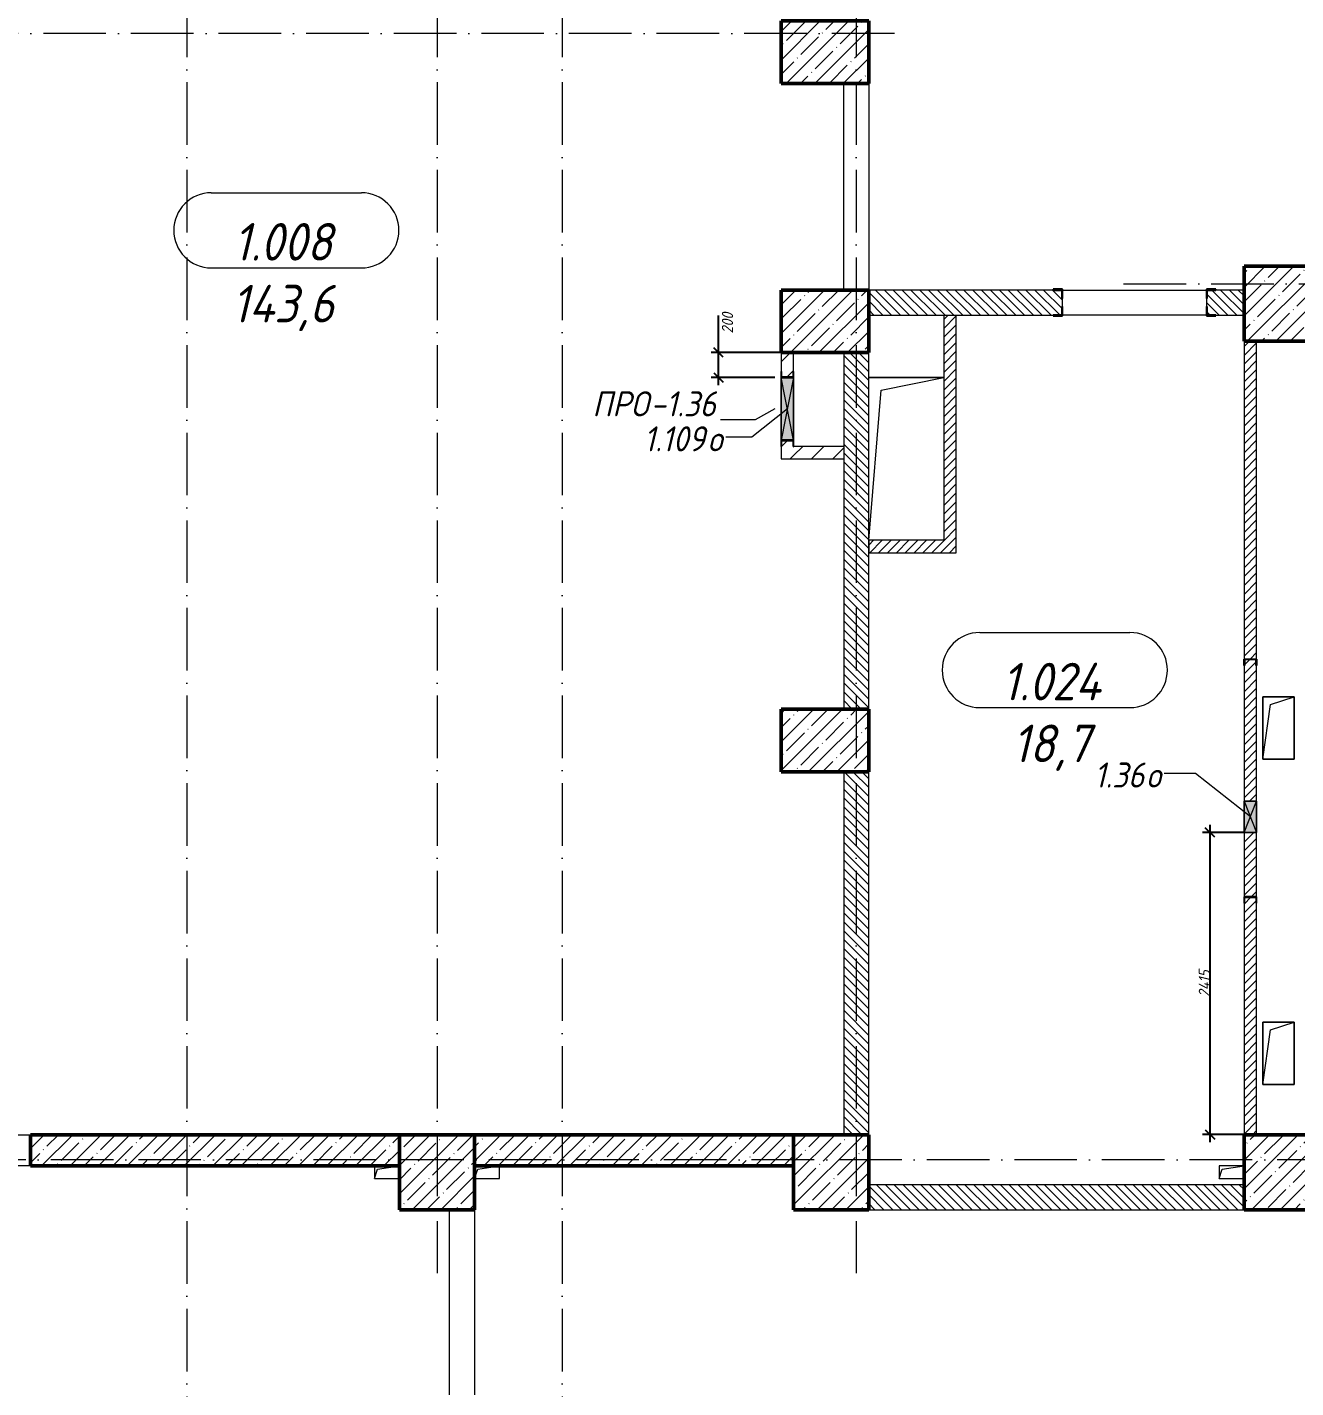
# Model space of a CAD drawing. Header units: millimetres. Extents: x -12989 to 629078, y -109036 to 555275.
# Drawn here: x 538688 to 548827, y 331650 to 342523 of the extents above; entities that cross this region are included whole.
import ezdxf

# ---------------------------------------------------------------- set-up
doc = ezdxf.new("R2010")
doc.units = ezdxf.units.MM
doc.linetypes.add('50_200_ШТРИХ_1Т_ш5_п1_п1_', pattern=[700, 500, -100, 0, -100])
for name, color, linetype, lineweight in [('A-____-____-DIMS', 7, 'Continuous', 9), ('A-DETL-GENF-OTLN', 7, 'Continuous', 9), ('A-FLOR-____-OTLN', 7, 'Continuous', 9), ('A-GENM-____-IDEN', 7, 'Continuous', 9), ('A-GENM-____-MCUT', 7, 'Continuous', 25), ('A-GENM-____-OTLN', 7, 'Continuous', 9), ('A-GENM-____-OTLN-1', 7, 'Continuous', 25), ('A-GLAZ-____-IDEN', 7, 'Continuous', 9), ('A-GLAZ-____-OTLN', 7, 'Continuous', 9), ('A-WALL-____-MCUT', 7, 'Continuous', 13), ('A-WALL-____-MCUT-2', 7, 'Continuous', 50), ('A-WALL-____-OTLN', 7, 'Continuous', 9), ('A-WALL-____-PATT-1', 7, 'Continuous', 9), ('A-WALL-FNSH-MCUT-1', 7, 'Continuous', 9), ('I-WALL-____-OTLN', 7, 'Continuous', 9), ('S-COLS-____-MCUT', 7, 'Continuous', 50), ('S-COLS-____-OTLN', 7, 'Continuous', 9), ('S-GRID-____-OTLN-1', 7, '50_200_ШТРИХ_1Т_ш5_п1_п1_', 9)]:
    doc.layers.add(name, color=color, linetype=linetype, lineweight=lineweight)
doc.layers.add('A-AREA-IDEN-1', color=7, linetype='Continuous', lineweight=9, true_color=0xaaaaaa)
doc.styles.add('ISOCPEUR_I', font='isocpeui.ttf', dxfattribs={"width": 0.9, "height": 2.5})
doc.styles.add('ISOCPEUR_I_11', font='isocpeui.ttf', dxfattribs={"width": 0.9, "height": 200})
doc.styles.add('ISOCPEUR_I_7', font='isocpeui.ttf', dxfattribs={"width": 0.9, "height": 90})
doc.dimstyles.new('ISO-1_8_0_9К_СРЕДНИЙ_Кладочные_1', dxfattribs={"dimscale": 304.8, "dimtxt": 89.638306, "dimasz": 0.246063, "dimexe": 0.19685, "dimexo": 0, "dimgap": 0, "dimtad": 1, "dimdec": 3, "dimrnd": 0.001, "dimdsep": 46, "dimtxsty": 'ISOCPEUR_I_7', "dimblk1": 'OBLIQUE', "dimblk2": 'OBLIQUE', "dimsah": 1, "dimcen": 0.09, "dimdle": 0.19685, "dimazin": 0, "dimtfac": 1, "dimtdec": 4, "dimtix": 1, "dimtmove": 0, "dimatfit": 3, "dimfxl": 1, "dimtvp": 1, "dimtolj": 1, "dimtzin": 0, "dimarcsym": 2})
doc.dimstyles.new('ISO-1_8_0_9К_СРЕДНИЙ_Кладочные_2', dxfattribs={"dimscale": 304.8, "dimtxt": 89.638306, "dimasz": 0.246063, "dimexe": 0.19685, "dimexo": 0, "dimgap": 0, "dimtad": 1, "dimdec": 3, "dimrnd": 0.001, "dimdsep": 46, "dimtxsty": 'ISOCPEUR_I_7', "dimblk1": 'OBLIQUE', "dimblk2": 'OBLIQUE', "dimsah": 1, "dimcen": 0.09, "dimdle": 0.19685, "dimazin": 0, "dimtfac": 1, "dimtdec": 4, "dimtix": 1, "dimtmove": 1, "dimatfit": 3, "dimfxl": 1, "dimtvp": 1, "dimtolj": 1, "dimtzin": 0, "dimarcsym": 2})
pattern_1 = [(135, (513013.31, 265891.49), (-35.35534, -35.35534), [])]
pattern_2 = [(45, (513013.31, 265891.49), (-35.35534, 35.35534), [])]
pattern_3 = [(45, (513013.31, 265891.49), (-114.04925, 114.04925), []), (45, (513127.36, 265891.49), (-114.04925, 114.04925), [201.612, -40.322, 3.353, -36.97])]
pattern_4 = [(45, (513013.31, 265891.49), (-84.85281, 84.85281), [])]

# ---------------------------------------------------------------- blocks, each defined once
blk = doc.blocks.new('BSC_Колонна _Прямоугольная - 500х700-28080545-АР1_План отверстий 1 этажа в осях 1-64_Ю-ЯЯ')
at = {"layer": 'S-COLS-____-OTLN'}
h = blk.add_hatch(dxfattribs=at)
h.set_pattern_fill('FP_20', color=256, style=0, pattern_type=2)
h.set_pattern_definition([(315, (-70931.04, 32050), (114.04925, 114.04925), []), (315, (-70931.04, 31935.95), (114.04925, 114.04925), [201.613, -40.323, 3.353, -36.97])])
h.paths.add_polyline_path([(-250, 350), (-250, -350), (250, -350), (250, 350)], flags=0)
at = {"layer": 'S-COLS-____-MCUT'}
for p, q in [((250, 350), (-250, 350)), ((-250, 350), (-250, -350)), ((250, -350), (250, 350)), ((-250, -350), (250, -350))]:
    blk.add_line(p, q, dxfattribs=at)
blk = doc.blocks.new('BSC_Колонна _Прямоугольная - 600х600-V56-АР1_План отверстий 1 этажа в осях 1-64_Ю-ЯЯ')
at = {"layer": 'S-COLS-____-OTLN'}
h = blk.add_hatch(dxfattribs=at)
h.set_pattern_fill('FP_63', color=256, style=0, pattern_type=2)
h.set_pattern_definition([(45, (-28950, -67481.04), (-114.04925, 114.04925), []), (45, (-28835.95, -67481.04), (-114.04925, 114.04925), [201.613, -40.323, 3.353, -36.97])])
h.paths.add_polyline_path([(-300, -300), (300, -300), (300, 300), (-300, 300)], flags=0)
at = {"layer": 'S-COLS-____-MCUT'}
for p, q in [((300, 300), (-300, 300)), ((-300, 300), (-300, -300)), ((300, -300), (300, 300)), ((-300, -300), (300, -300))]:
    blk.add_line(p, q, dxfattribs=at)
blk = doc.blocks.new('BSC_Колонна _Прямоугольная - 500х700-V76-АР1_План отверстий 1 этажа в осях 1-64_Ю-ЯЯ')
at = {"layer": 'S-COLS-____-OTLN'}
h = blk.add_hatch(dxfattribs=at)
h.set_pattern_fill('FP_85', color=256, style=0, pattern_type=2)
h.set_pattern_definition([(315, (-74281.04, 32050), (114.04925, 114.04925), []), (315, (-74281.04, 31935.95), (114.04925, 114.04925), [201.613, -40.323, 3.353, -36.97])])
h.paths.add_polyline_path([(-250, 350), (-250, -350), (250, -350), (250, 350)], flags=0)
at = {"layer": 'S-COLS-____-MCUT'}
for p, q in [((250, 350), (-250, 350)), ((-250, 350), (-250, -350)), ((250, -350), (250, 350)), ((-250, -350), (250, -350))]:
    blk.add_line(p, q, dxfattribs=at)
blk = doc.blocks.new('BSC_Колонна _Прямоугольная - 500х700-V77-АР1_План отверстий 1 этажа в осях 1-64_Ю-ЯЯ')
at = {"layer": 'S-COLS-____-OTLN'}
h = blk.add_hatch(dxfattribs=at)
h.set_pattern_fill('FP_86', color=256, style=0, pattern_type=2)
h.set_pattern_definition([(315, (-76431.04, 32050), (114.04925, 114.04925), []), (315, (-76431.04, 31935.95), (114.04925, 114.04925), [201.613, -40.323, 3.353, -36.97])])
h.paths.add_polyline_path([(-250, -350), (250, -350), (250, 350), (-250, 350), (-250, 250)], flags=0)
at = {"layer": 'S-COLS-____-MCUT'}
for p, q in [((250, 350), (-250, 350)), ((-250, 350), (-250, -350)), ((250, -350), (250, 350)), ((-250, -350), (250, -350))]:
    blk.add_line(p, q, dxfattribs=at)
blk = doc.blocks.new('BSC_Колонна _Прямоугольная - 600х600-V82-АР1_План отверстий 1 этажа в осях 1-64_Ю-ЯЯ')
at = {"layer": 'S-COLS-____-OTLN'}
h = blk.add_hatch(dxfattribs=at)
h.set_pattern_fill('FP_91', color=256, style=0, pattern_type=2)
h.set_pattern_definition([(45, (-35700, -67481.04), (-114.04925, 114.04925), []), (45, (-35585.95, -67481.04), (-114.04925, 114.04925), [201.613, -40.323, 3.353, -36.97])])
h.paths.add_polyline_path([(-300, -300), (300, -300), (300, 300), (-300, 300)], flags=0)
at = {"layer": 'S-COLS-____-MCUT'}
for p, q in [((300, 300), (-300, 300)), ((-300, 300), (-300, -300)), ((300, -300), (300, 300)), ((-300, -300), (300, -300))]:
    blk.add_line(p, q, dxfattribs=at)
blk = doc.blocks.new('BSC_Колонна _Прямоугольная - 600х600-28080544-АР1_План отверстий 1 этажа в осях 1-64_Ю-ЯЯ')
at = {"layer": 'S-COLS-____-OTLN'}
h = blk.add_hatch(dxfattribs=at)
h.set_pattern_fill('FP_92', color=256, style=0, pattern_type=2)
h.set_pattern_definition([(45, (-35700, -74421.04), (-114.04925, 114.04925), []), (45, (-35585.95, -74421.04), (-114.04925, 114.04925), [201.613, -40.323, 3.353, -36.97])])
h.paths.add_polyline_path([(-300, -300), (300, -300), (300, 300), (-300, 300)], flags=0)
at = {"layer": 'S-COLS-____-MCUT'}
for p, q in [((300, 300), (-300, 300)), ((-300, 300), (-300, -300)), ((300, -300), (300, 300)), ((-300, -300), (300, -300))]:
    blk.add_line(p, q, dxfattribs=at)
blk = doc.blocks.new('BSC_Колонна _Прямоугольная - 600х600-V111-АР1_План отверстий 1 этажа в осях 1-64_Ю-ЯЯ')
at = {"layer": 'S-COLS-____-OTLN'}
h = blk.add_hatch(dxfattribs=at)
h.set_pattern_fill('FP_122', color=256, style=0, pattern_type=2)
h.set_pattern_definition([(45, (-32100, -67481.04), (-114.04925, 114.04925), []), (45, (-31985.95, -67481.04), (-114.04925, 114.04925), [201.613, -40.323, 3.353, -36.97])])
h.paths.add_polyline_path([(-300, -300), (300, -300), (300, 300), (-300, 300)], flags=0)
at = {"layer": 'S-COLS-____-MCUT'}
for p, q in [((300, 300), (-300, 300)), ((-300, 300), (-300, -300)), ((300, -300), (300, 300)), ((-300, -300), (300, -300))]:
    blk.add_line(p, q, dxfattribs=at)
blk = doc.blocks.new('154_Фахверк_СКБ_Швеллер - Тип_100_4830-28147714-АР1_План отверстий 1 этажа в осях 1-64_Ю-ЯЯ')
at = {"layer": 'A-GENM-____-MCUT'}
for p, q in [((125, 50), (175, 50)), ((125, -50), (125, 50)), ((128, 47), (128, -47)), ((175, 47), (128, 47)), ((175, 50), (175, 47)), ((175, -50), (125, -50)), ((128, -47), (175, -47)), ((175, -47), (175, -50))]:
    blk.add_line(p, q, dxfattribs=at)
blk = doc.blocks.new('154_Фахверк_СКБ_Швеллер - Тип_100_4830-28143655-АР1_План отверстий 1 этажа в осях 1-64_Ю-ЯЯ')
at = {"layer": 'A-GENM-____-MCUT'}
for p, q in [((175, 50), (125, 50)), ((125, 50), (125, -50)), ((128, 47), (175, 47)), ((128, -47), (128, 47)), ((175, 47), (175, 50)), ((125, -50), (175, -50)), ((175, -47), (128, -47)), ((175, -50), (175, -47))]:
    blk.add_line(p, q, dxfattribs=at)
blk = doc.blocks.new('154_Стойка_СКБ_Уголок - СМ-2230_200-28216496-АР1_План отверстий 1 этажа в осях 1-64_Ю-ЯЯ')
at = {"layer": 'A-GENM-____-MCUT'}
for p, q in [((125, 156), (125, 81)), ((200, 156), (125, 156)), ((131, 81), (131, 150)), ((131, 150), (200, 150)), ((200, 150), (200, 156)), ((125, 81), (131, 81)), ((131, 19), (125, 19)), ((125, 19), (125, -56)), ((131, -50), (131, 19)), ((125, -56), (200, -56)), ((200, -50), (131, -50)), ((200, -56), (200, -50))]:
    blk.add_line(p, q, dxfattribs=at)
blk = doc.blocks.new('AR_Отверстие прямоугольное _в плите_ - AR_Отверстие прямоугольное _в плите_-V185-АР1_План отверстий 1 этажа в осях 1-64_Ю-ЯЯ')
at = {"layer": 'A-GENM-____-OTLN'}
for p, q in [((125, 250), (-125, 250)), ((-125, 250), (-125, -250)), ((-63, 188), (125, 250)), ((125, -250), (125, 250)), ((-125, -250), (-63, 188)), ((-125, -250), (125, -250))]:
    blk.add_line(p, q, dxfattribs=at)
blk = doc.blocks.new('AR_Отверстие прямоугольное _в плите_ - AR_Отверстие прямоугольное _в плите_-30511731-АР1_План отверстий 1 этажа в осях 1-64_Ю-ЯЯ')
at = {"layer": 'A-GENM-____-OTLN'}
for p, q in [((-100, 50), (-100, -50)), ((-100, -50), (-75, 25)), ((-75, 25), (100, 50)), ((-100, -50), (100, -50))]:
    blk.add_line(p, q, dxfattribs=at)
blk = doc.blocks.new('AR_Отверстие прямоугольное _в плите_ - AR_Отверстие прямоугольное _в плите_-V219-АР1_План отверстий 1 этажа в осях 1-64_Ю-ЯЯ')
at = {"layer": 'A-GENM-____-OTLN'}
for p, q in [((100, 50), (-100, 50)), ((-100, 50), (-100, -50)), ((-100, -50), (-75, 25)), ((-75, 25), (100, 50)), ((-100, -50), (100, -50))]:
    blk.add_line(p, q, dxfattribs=at)
blk = doc.blocks.new('AR_Отверстие прямоугольное _в плите_ - AR_Отверстие прямоугольное _в плите_-V203-АР1_План отверстий 1 этажа в осях 1-64_Ю-ЯЯ')
at = {"layer": 'A-GENM-____-OTLN'}
for p, q in [((-100, -50), (-75, 25)), ((-75, 25), (100, 50)), ((100, -50), (100, 50)), ((-100, -50), (100, -50))]:
    blk.add_line(p, q, dxfattribs=at)
blk = doc.blocks.new('AR_Отверстие прямоугольное _в плите_ - AR_Отверстие прямоугольное _в плите_-V237-АР1_План отверстий 1 этажа в осях 1-64_Ю-ЯЯ')
at = {"layer": 'A-GENM-____-OTLN'}
for p, q in [((300, 650), (-300, 650)), ((-300, -650), (-200, 550)), ((-200, 550), (300, 650))]:
    blk.add_line(p, q, dxfattribs=at)
blk = doc.blocks.new('AR_Отверстие прямоугольное _в стене__БезПР - AR_Отверстие прямоугольное _в стене__БезПР-36428202-АР1_План отверстий 1 этажа в осях 1-64_Ю-ЯЯ')
at = {"layer": 'A-GLAZ-____-OTLN'}
blk.add_hatch(color=256, dxfattribs=at).paths.add_polyline_path([(-125, -50), (125, -50), (125, 50), (-125, 50)], flags=0)
at = {"layer": 'A-DETL-GENF-OTLN'}
for p, q in [((-125, -50), (-125, 50)), ((-125, 50), (125, 50)), ((125, 50), (-125, -50)), ((-125, 50), (125, -50)), ((125, 50), (-125, 50)), ((-125, 50), (-125, -50)), ((125, 50), (125, -50)), ((125, -50), (125, 50)), ((125, -50), (-125, -50)), ((-125, -50), (125, -50))]:
    blk.add_line(p, q, dxfattribs=at)
blk = doc.blocks.new('AR_Отверстие прямоугольное _в стене_ - AR_Отверстие прямоугольное _в стене__ОВ-36700361-АР1_План отверстий 1 этажа в осях 1-64_Ю-ЯЯ')
at = {"layer": 'A-GLAZ-____-OTLN'}
blk.add_hatch(color=256, dxfattribs=at).paths.add_polyline_path([(250, -50), (250, 50), (-250, 50), (-250, -50), (212, -50)], flags=0)
at = {"layer": 'A-DETL-GENF-OTLN'}
for p, q in [((-250, 50), (250, 50)), ((250, 50), (-250, -50)), ((-250, 50), (250, -50)), ((250, 50), (-250, 50)), ((250, -50), (-250, -50)), ((-250, -50), (250, -50))]:
    blk.add_line(p, q, dxfattribs=at)
blk = doc.blocks.new('154_Фахверк_СКБ_Швеллер - Тип_100_4830-36699370-АР1_План отверстий 1 этажа в осях 1-64_Ю-ЯЯ')
at = {"layer": 'A-GENM-____-MCUT'}
for p, q in [((175, 50), (125, 50)), ((125, 50), (125, -50)), ((128, 47), (175, 47)), ((128, -47), (128, 47)), ((175, 47), (175, 50)), ((125, -50), (175, -50)), ((175, -47), (128, -47)), ((175, -50), (175, -47))]:
    blk.add_line(p, q, dxfattribs=at)
blk = doc.blocks.new('_Oblique')
at = {"color": 0, "linetype": 'ByBlock', "lineweight": -2}
blk.add_line((-0.5, -0.5), (0.5, 0.5), dxfattribs=at)
blk = doc.blocks.new('*D5622')
at = {"layer": 'A-____-____-DIMS', "color": 0, "lineweight": -2, "transparency": 16777216}
for p, q in [((544214, 339923), (544214, 340220)), ((544713, 339923), (544154, 339923)), ((544214, 339663), (544214, 339923)), ((544663, 339723), (544154, 339723))]:
    blk.add_line(p, q, dxfattribs=at)
at = {"layer": 'Defpoints', "color": 0, "transparency": 16777216}
for p in [(544214, 339923), (544713, 339923), (544663, 339723)]:
    blk.add_point(p, dxfattribs=at)
at = {"layer": 'A-____-____-DIMS', "color": 0, "lineweight": -2, "transparency": 16777216, "xscale": 75, "yscale": 75, "zscale": 75}
for p, rotation in [((544214, 339923), 90), ((544214, 339723), 270)]:
    blk.add_blockref('_Oblique', p, dxfattribs=dict(at, rotation=rotation))
at = {"layer": 'A-____-____-DIMS', "color": 0, "transparency": 16777216, "insert": (544240, 340075), "char_height": 90, "width": 409.58, "attachment_point": 1, "rotation": 90, "line_spacing_factor": 1.149209, "style": 'ISOCPEUR_I_7'}
blk.add_mtext('\\A1;200', dxfattribs=at)
blk = doc.blocks.new('*D5625')
at = {"layer": 'A-____-____-DIMS', "color": 0, "lineweight": -2, "transparency": 16777216}
for p, q in [((548413, 336088), (548081, 336088)), ((548141, 333613), (548141, 336148)), ((548413, 333673), (548081, 333673))]:
    blk.add_line(p, q, dxfattribs=at)
at = {"layer": 'Defpoints', "color": 0, "transparency": 16777216}
for p in [(548141, 336088), (548413, 336088), (548413, 333673)]:
    blk.add_point(p, dxfattribs=at)
at = {"layer": 'A-____-____-DIMS', "color": 0, "lineweight": -2, "transparency": 16777216, "xscale": 75, "yscale": 75, "zscale": 75}
for p, rotation in [((548141, 336088), 90), ((548141, 333673), 270)]:
    blk.add_blockref('_Oblique', p, dxfattribs=dict(at, rotation=rotation))
at = {"layer": 'A-____-____-DIMS', "color": 0, "transparency": 16777216, "insert": (548096, 334880), "char_height": 90, "width": 521.28, "attachment_point": 5, "rotation": 90, "style": 'ISOCPEUR_I_7'}
blk.add_mtext('\\A1;2415', dxfattribs=at)
blk = doc.blocks.new('AAR_СКБ_Марка_помещения_1_5 ммп - Номер _ Площадь-27962135-АИ_План этажа_Стены_1')
at = {"layer": 'A-AREA-IDEN-1'}
for p, q in [((-2.987, 3), (3.013, 3)), ((-2.987, 0), (3.013, 0))]:
    blk.add_line(p, q, dxfattribs=at)
for centre, start, end in [((-2.987, 1.5), 90, 270), ((3.013, 1.5), 270, 90)]:
    blk.add_arc(centre, 1.5, start, end, dxfattribs=at)

msp = doc.modelspace()

# ---------------------------------------------------------------- hatches: boundary and pattern name
at = {"layer": 'A-WALL-____-PATT-1'}
h = msp.add_hatch(dxfattribs=at)
h.set_pattern_fill('FP_6', color=256, style=0, pattern_type=2)
h.set_pattern_definition(pattern_1)
h.paths.add_polyline_path([(548413.3109, 340222.5335), (548413.3109, 340422.5335), (548119.3109, 340422.5335), (548119.3109, 340353.5335), (548113.3109, 340353.5335), (548113.3109, 340291.5335), (548119.3109, 340291.5335), (548119.3109, 340222.5335), (548347.9155, 340222.5335)], flags=0)
h.paths.add_polyline_path([(545413.3109, 340222.5335), (546957.3109, 340223.3077), (546957.3109, 340291.5335), (546963.3109, 340291.5335), (546963.3109, 340353.5335), (546957.3109, 340353.5335), (546957.3109, 340422.5335), (545413.3109, 340422.5335), (545413.3109, 340353.5335)], flags=0)
h = msp.add_hatch(dxfattribs=at)
h.set_pattern_fill('FP_5', color=256, style=0, pattern_type=2)
h.set_pattern_definition(pattern_2)
h.paths.add_polyline_path([(546113.3109, 338322.5335), (546113.3109, 340222.5335), (546013.3109, 340222.5335), (546013.3109, 338322.5335)], flags=0)
h = msp.add_hatch(dxfattribs=at)
h.set_pattern_fill('FP_5', color=256, style=0, pattern_type=2)
h.set_pattern_definition(pattern_2)
h.paths.add_polyline_path([(548413.3109, 333672.5335), (548513.3109, 333672.5335), (548513.3109, 335522.5335), (548510.3109, 335522.5335), (548510.3109, 335569.5335), (548416.3109, 335569.5335), (548416.3109, 335522.5335), (548413.3109, 335522.5335)], flags=0)
h.paths.add_polyline_path([(548416.3109, 335572.5335), (548513.3109, 335572.5335), (548513.3109, 336087.5335), (548413.3109, 336087.5335), (548413.3109, 335572.5335)], flags=0)
h.paths.add_polyline_path([(548513.3109, 336337.5335), (548513.3109, 337422.5335), (548510.3109, 337422.5335), (548510.3109, 337469.5335), (548416.3109, 337469.5335), (548416.3109, 337422.5335), (548413.3109, 337422.5335), (548413.3109, 336337.5335), (548510.3109, 336337.5335)], flags=0)
h.paths.add_polyline_path([(548413.3109, 337472.5335), (548513.3109, 337472.5335), (548513.3109, 340012.5335), (548413.3109, 340012.5335), (548413.3109, 339260.2006)], flags=0)
h = msp.add_hatch(dxfattribs=at)
h.set_pattern_fill('FP_4', color=256, style=0, pattern_type=2)
h.set_pattern_definition(pattern_4)
h.paths.add_polyline_path([(544812.9142, 339072.5335), (544813.3109, 339072.5335), (544812.9142, 339172.5335), (544810.3109, 339172.5335), (544810.3109, 339219.5335), (544716.3109, 339219.5335), (544716.3109, 339172.5335), (544713.3109, 339172.5335), (544713.3109, 339072.5335)], flags=0)
h.paths.add_polyline_path([(544716.3109, 339725.5335), (544810.3109, 339725.5335), (544810.3109, 339772.5335), (544813.3109, 339772.5335), (544812.9142, 339922.5335), (544713.3109, 339922.5335), (544713.3109, 339772.5335), (544716.3109, 339772.5335)], flags=0)
h = msp.add_hatch(dxfattribs=at)
h.set_pattern_fill('FP_6', color=256, style=0, pattern_type=2)
h.set_pattern_definition(pattern_1)
h.paths.add_polyline_path([(545413.3109, 337072.5335), (545413.3109, 339922.5335), (545213.3109, 339922.5335), (545213.3109, 337072.5335)], flags=0)
h = msp.add_hatch(dxfattribs=at)
h.set_pattern_fill('FP_4', color=256, style=0, pattern_type=2)
h.set_pattern_definition(pattern_4)
h.paths.add_polyline_path([(545213.3109, 339072.5335), (545213.3109, 339172.5335), (544813.3109, 339172.5335), (544813.3109, 339072.5335)], flags=0)
h = msp.add_hatch(dxfattribs=at)
h.set_pattern_fill('FP_5', color=256, style=0, pattern_type=2)
h.set_pattern_definition(pattern_2)
h.paths.add_polyline_path([(546013.3109, 338322.5335), (546013.3109, 338422.5335), (545413.3109, 338422.5335), (545413.3109, 338322.5335)], flags=0)
h = msp.add_hatch(dxfattribs=at)
h.set_pattern_fill('FP_6', color=256, style=0, pattern_type=2)
h.set_pattern_definition(pattern_1)
h.paths.add_polyline_path([(545413.3109, 333672.5335), (545413.3109, 336572.5335), (545213.3109, 336572.5335), (545213.3109, 333672.5335)], flags=0)
h = msp.add_hatch(dxfattribs=at)
h.set_pattern_fill('FP_13', color=256, style=0, pattern_type=2)
h.set_pattern_definition(pattern_3)
h.paths.add_polyline_path([(541663.3109, 333422.5335), (541663.3109, 333672.5335), (538713.3109, 333672.5335), (538713.3109, 333422.5335), (541277.9128, 333422.5335)], flags=0)
h.paths.add_polyline_path([(536713.3109, 333422.5335), (537063.3109, 333422.5335), (537063.3109, 333672.5335), (536713.3109, 333672.5335)], flags=0)
h = msp.add_hatch(dxfattribs=at)
h.set_pattern_fill('FP_13', color=256, style=0, pattern_type=2)
h.set_pattern_definition(pattern_3)
h.paths.add_polyline_path([(544813.3109, 333422.5335), (544812.9142, 333672.5335), (542263.3109, 333672.5335), (542263.3109, 333422.5335), (544812.9142, 333422.5335)], flags=0)
h = msp.add_hatch(dxfattribs=at)
h.set_pattern_fill('FP_6', color=256, style=0, pattern_type=2)
h.set_pattern_definition(pattern_1)
h.paths.add_polyline_path([(548413.3109, 333072.5335), (548413.3109, 333272.5335), (545413.3109, 333272.5335), (545413.3109, 333072.5335), (548347.9155, 333072.5335)], flags=0)

# ---------------------------------------------------------------- linework, layer by layer
at = {"layer": 'A-FLOR-____-OTLN'}
for p, q in [((545413.3109, 339722.186), (546013.3109, 339722.186)), ((548563.3109, 337172.5335), (548813.3109, 337172.5335)), ((548563.3109, 336672.5335), (548563.3109, 337172.5335)), ((548813.3109, 337172.5335), (548813.3109, 336672.5335)), ((548813.3109, 336672.5335), (548563.3109, 336672.5335)), ((548563.3109, 334572.5335), (548813.3109, 334572.5335)), ((548563.3109, 334072.5335), (548563.3109, 334572.5335)), ((548813.3109, 334572.5335), (548813.3109, 334072.5335)), ((548813.3109, 334072.5335), (548563.3109, 334072.5335))]:
    msp.add_line(p, q, dxfattribs=at)
at = {"layer": 'A-GENM-____-IDEN'}
for p, q in [((544663.3109, 339472.5335), (544507.2662, 339385.5782)), ((544507.2662, 339385.5782), (544228.8399, 339385.5782))]:
    msp.add_line(p, q, dxfattribs=at)
at = {"layer": 'A-GLAZ-____-IDEN'}
for p, q in [((544763.3109, 339472.5335), (544479.3248, 339245.4629)), ((544479.3248, 339245.4629), (544270.5899, 339245.4629)), ((548023.9311, 336559.059), (547775.0616, 336559.059)), ((548463.3109, 336212.5335), (548023.9311, 336559.059))]:
    msp.add_line(p, q, dxfattribs=at)
at = {"layer": 'A-WALL-____-MCUT'}
for p, q in [((546888.3109, 340422.5335), (545413.3109, 340422.5335)), ((548413.3109, 340422.5335), (548188.3109, 340422.5335)), ((546963.3109, 340291.5335), (546963.3109, 340353.5335)), ((548113.3109, 340353.5335), (548113.3109, 340291.5335)), ((545413.3109, 340222.5335), (546888.3109, 340222.5335)), ((548188.3109, 340222.5335), (548413.3109, 340222.5335)), ((545213.3109, 339922.5335), (545213.3109, 337072.5335)), ((545413.3109, 337072.5335), (545413.3109, 339922.5335)), ((545213.3109, 336572.5335), (545213.3109, 333672.5335)), ((545413.3109, 333672.5335), (545413.3109, 336572.5335)), ((548413.3109, 333272.5335), (545413.3109, 333272.5335)), ((545413.3109, 333072.5335), (548413.3109, 333072.5335))]:
    msp.add_line(p, q, dxfattribs=at)
at = {"layer": 'A-WALL-____-MCUT-2'}
for p, q in [((541663.3109, 333672.5335), (538713.3109, 333672.5335)), ((538713.3109, 333672.5335), (538713.3109, 333422.5335)), ((544813.3109, 333672.5335), (542263.3109, 333672.5335)), ((538713.3109, 333422.5335), (541663.3109, 333422.5335)), ((542263.3109, 333422.5335), (544813.3109, 333422.5335))]:
    msp.add_line(p, q, dxfattribs=at)
at = {"layer": 'A-WALL-____-OTLN'}
for p, q in [((538113.3109, 333672.5335), (538713.3109, 333672.5335)), ((538713.3109, 333422.5335), (538113.3109, 333422.5335))]:
    msp.add_line(p, q, dxfattribs=at)
at = {"layer": 'A-WALL-FNSH-MCUT-1'}
for p, q in [((546013.3109, 340222.5335), (546013.3109, 338422.5335)), ((546113.3109, 338322.5335), (546113.3109, 340222.5335)), ((548413.3109, 340012.5335), (548413.3109, 337472.5335)), ((548513.3109, 337472.5335), (548513.3109, 340012.5335)), ((544713.3109, 339922.5335), (544713.3109, 339772.5335)), ((544813.3109, 339772.5335), (544813.3109, 339922.5335)), ((544713.3109, 339172.5335), (544713.3109, 339072.5335)), ((545213.3109, 339172.5335), (544813.3109, 339172.5335)), ((544713.3109, 339072.5335), (545213.3109, 339072.5335)), ((546013.3109, 338422.5335), (545413.3109, 338422.5335)), ((545413.3109, 338422.5335), (545413.3109, 338322.5335)), ((545413.3109, 338322.5335), (546113.3109, 338322.5335)), ((548413.3109, 337422.5335), (548413.3109, 336337.5335)), ((548513.3109, 336337.5335), (548513.3109, 337422.5335)), ((548413.3109, 336087.5335), (548413.3109, 335572.5335)), ((548513.3109, 335572.5335), (548513.3109, 336087.5335)), ((548413.3109, 335522.5335), (548413.3109, 333672.5335)), ((548513.3109, 333672.5335), (548513.3109, 335522.5335))]:
    msp.add_line(p, q, dxfattribs=at)
at = {"layer": 'I-WALL-____-OTLN'}
for p, q in [((545213.3109, 340422.5335), (545213.3109, 342072.5335)), ((545413.3109, 342072.5335), (545413.3109, 340422.5335)), ((546963.3109, 340422.5335), (548113.3109, 340422.5335)), ((548113.3109, 340222.5335), (546963.3109, 340222.5335)), ((542063.3109, 331592.5335), (542063.3109, 333072.5335)), ((542263.3109, 333072.5335), (542263.3109, 331592.5335))]:
    msp.add_line(p, q, dxfattribs=at)
at = {"layer": 'S-GRID-____-OTLN-1'}
for p, q in [((539963.3109, 356784.3429), (539963.3109, 318783.0794)), ((541963.3109, 356784.3429), (541963.3109, 332566.9753)), ((542963.3109, 356784.3429), (542963.3109, 318783.0794)), ((545313.3109, 356784.3429), (545313.3109, 332566.9753)), ((545618.3109, 342472.5335), (508344.5407, 342472.5335)), ((547450.7569, 340472.5335), (617087.7175, 340472.5335)), ((617087.7175, 333472.5335), (508344.5407, 333472.5335))]:
    msp.add_line(p, q, dxfattribs=at)

# ---------------------------------------------------------------- block references
at = {"layer": 'A-AREA-IDEN-1', "xscale": 199.9999999999999, "yscale": 199.9999999999999, "zscale": 199.9999999999999}
for p in [(540756.7568, 340599.3163), (546898.143, 337085.1502)]:
    msp.add_blockref('AAR_СКБ_Марка_помещения_1_5 ммп - Номер _ Площадь-27962135-АИ_План этажа_Стены_1', p, dxfattribs=at)
at = {"layer": 'A-GENM-____-OTLN'}
for name, p in [('AR_Отверстие прямоугольное _в плите_ - AR_Отверстие прямоугольное _в плите_-V237-АР1_План отверстий 1 этажа в осях 1-64_Ю-ЯЯ', (545713.3109, 339072.186)), ('AR_Отверстие прямоугольное _в плите_ - AR_Отверстие прямоугольное _в плите_-V185-АР1_План отверстий 1 этажа в осях 1-64_Ю-ЯЯ', (548688.3109, 336922.5335)), ('AR_Отверстие прямоугольное _в плите_ - AR_Отверстие прямоугольное _в плите_-V185-АР1_План отверстий 1 этажа в осях 1-64_Ю-ЯЯ', (548688.3109, 334322.5335)), ('AR_Отверстие прямоугольное _в плите_ - AR_Отверстие прямоугольное _в плите_-30511731-АР1_План отверстий 1 этажа в осях 1-64_Ю-ЯЯ', (541563.3109, 333372.5335)), ('AR_Отверстие прямоугольное _в плите_ - AR_Отверстие прямоугольное _в плите_-V203-АР1_План отверстий 1 этажа в осях 1-64_Ю-ЯЯ', (542363.3109, 333372.5335)), ('AR_Отверстие прямоугольное _в плите_ - AR_Отверстие прямоугольное _в плите_-V219-АР1_План отверстий 1 этажа в осях 1-64_Ю-ЯЯ', (548313.3109, 333372.5335))]:
    msp.add_blockref(name, p, dxfattribs=at)
at = {"layer": 'A-GENM-____-OTLN-1'}
for name, p, rotation in [('154_Стойка_СКБ_Уголок - СМ-2230_200-28216496-АР1_План отверстий 1 этажа в осях 1-64_Ю-ЯЯ', (547088.3109, 340372.5335), 180), ('154_Фахверк_СКБ_Швеллер - Тип_100_4830-36699370-АР1_План отверстий 1 этажа в осях 1-64_Ю-ЯЯ', (544763.3109, 339597.5335), 90), ('154_Фахверк_СКБ_Швеллер - Тип_100_4830-36699370-АР1_План отверстий 1 этажа в осях 1-64_Ю-ЯЯ', (544763.3109, 339347.5335), 270), ('154_Фахверк_СКБ_Швеллер - Тип_100_4830-28147714-АР1_План отверстий 1 этажа в осях 1-64_Ю-ЯЯ', (548463.3109, 337597.5335), 269.9999999999999), ('154_Фахверк_СКБ_Швеллер - Тип_100_4830-28143655-АР1_План отверстий 1 этажа в осях 1-64_Ю-ЯЯ', (548463.3109, 335697.5335), 269.9999999999999)]:
    msp.add_blockref(name, p, dxfattribs=dict(at, rotation=rotation))
msp.add_blockref('154_Стойка_СКБ_Уголок - СМ-2230_200-28216496-АР1_План отверстий 1 этажа в осях 1-64_Ю-ЯЯ', (547988.3109, 340272.5335), dxfattribs=at)
at = {"layer": 'A-GLAZ-____-OTLN'}
for name, p, rotation in [('AR_Отверстие прямоугольное _в стене_ - AR_Отверстие прямоугольное _в стене__ОВ-36700361-АР1_План отверстий 1 этажа в осях 1-64_Ю-ЯЯ', (544763.3109, 339472.5335), 270), ('AR_Отверстие прямоугольное _в стене__БезПР - AR_Отверстие прямоугольное _в стене__БезПР-36428202-АР1_План отверстий 1 этажа в осях 1-64_Ю-ЯЯ', (548463.3109, 336212.5335), 89.99999999999993)]:
    msp.add_blockref(name, p, dxfattribs=dict(at, rotation=rotation))
at = {"layer": 'S-COLS-____-OTLN', "rotation": 89.9999999999999}
for name, p in [('BSC_Колонна _Прямоугольная - 500х700-V77-АР1_План отверстий 1 этажа в осях 1-64_Ю-ЯЯ', (545063.3109, 342322.5335)), ('BSC_Колонна _Прямоугольная - 500х700-V76-АР1_План отверстий 1 этажа в осях 1-64_Ю-ЯЯ', (545063.3109, 340172.5335)), ('BSC_Колонна _Прямоугольная - 500х700-28080545-АР1_План отверстий 1 этажа в осях 1-64_Ю-ЯЯ', (545063.3109, 336822.5335))]:
    msp.add_blockref(name, p, dxfattribs=at)
at = {"layer": 'S-COLS-____-OTLN'}
for name, p in [('BSC_Колонна _Прямоугольная - 600х600-28080544-АР1_План отверстий 1 этажа в осях 1-64_Ю-ЯЯ', (548713.3109, 340312.5335)), ('BSC_Колонна _Прямоугольная - 600х600-V56-АР1_План отверстий 1 этажа в осях 1-64_Ю-ЯЯ', (541963.3109, 333372.5335)), ('BSC_Колонна _Прямоугольная - 600х600-V111-АР1_План отверстий 1 этажа в осях 1-64_Ю-ЯЯ', (545113.3109, 333372.5335)), ('BSC_Колонна _Прямоугольная - 600х600-V82-АР1_План отверстий 1 этажа в осях 1-64_Ю-ЯЯ', (548713.3109, 333372.5335))]:
    msp.add_blockref(name, p, dxfattribs=at)

# ---------------------------------------------------------------- texts
at = {"layer": 'A-AREA-IDEN-1', "char_height": 300, "attachment_point": 8, "line_spacing_factor": 1.139951, "style": 'ISOCPEUR_I'}
for s, insert, width in [('\\pxqc,t8.46667,16.93333,25.4,33.86667,42.33333,50.8,59.26667,67.73333,76.2,84.66667,93.13333,101.6,110.06667,118.53333,127,135.46667,143.93333,152.4,160.86667,169.33333,177.8,186.26667,194.73333,203.2,211.66667,220.13333,228.6,237.06667,245.53333,254,262.46667,270.93333;{1.008}', (540731.3278, 340657.6462), 900), ('\\pxqc,t8.46667,16.93333,25.4,33.86667,42.33333,50.8,59.26667,67.73333,76.2,84.66667,93.13333,101.6,110.06667,118.53333,127,135.46667,143.93333,152.4,160.86667,169.33333,177.8,186.26667,194.73333,203.2,211.66667,220.13333,228.6,237.06667,245.53333,254,262.46667,270.93333;{143,6}', (540732.3278, 340093.6982), 952), ('\\pxqc,t8.46667,16.93333,25.4,33.86667,42.33333,50.8,59.26667,67.73333,76.2,84.66667,93.13333,101.6,110.06667,118.53333,127,135.46667,143.93333,152.4,160.86667,169.33333,177.8,186.26667,194.73333,203.2,211.66667,220.13333,228.6,237.06667,245.53333,254,262.46667,270.93333;{1.024}', (546872.7139, 337143.48), 940), ('\\pxqc,t8.46667,16.93333,25.4,33.86667,42.33333,50.8,59.26667,67.73333,76.2,84.66667,93.13333,101.6,110.06667,118.53333,127,135.46667,143.93333,152.4,160.86667,169.33333,177.8,186.26667,194.73333,203.2,211.66667,220.13333,228.6,237.06667,245.53333,254,262.46667,270.93333;{18,7}', (546872.7139, 336579.5321), 702)]:
    msp.add_mtext(s, dxfattribs=dict(at, insert=insert, width=width))
at = {"layer": 'A-GENM-____-IDEN', "char_height": 200, "attachment_point": 1, "style": 'ISOCPEUR_I_11'}
for s, insert, width in [('ПРО', (543204.9872, 339612.6943), 562.784625), ('-1.36', (543669.331, 339612.6943), 663.79725)]:
    msp.add_mtext(s, dxfattribs=dict(at, insert=insert, width=width))
at = {"layer": 'A-GLAZ-____-IDEN', "char_height": 200, "attachment_point": 1, "style": 'ISOCPEUR_I_11'}
for s, insert, width in [('1.109', (543615.7367, 339333.0775), 620.506125), ('\\fISOCPEUR|b0|i1|c204|p34|;\\W.9;о', (544127.7054, 339333.0775), 158.734125), ('1.36', (547215.61, 336646.6736), 505.063125), ('\\fISOCPEUR|b0|i1|c204|p34|;\\W.9;о', (547632.3288, 336646.6736), 158.734125)]:
    msp.add_mtext(s, dxfattribs=dict(at, insert=insert, width=width))

# ---------------------------------------------------------------- dimensions: what is measured, and where the dimension line sits
at = {"layer": 'A-____-____-DIMS'}
dim = msp.add_linear_dim(base=(544213.6655, 339922.5335), p1=(544663.3109, 339722.5335), p2=(544713.3109, 339922.5335), angle=90, dimstyle='ISO-1_8_0_9К_СРЕДНИЙ_Кладочные_1', override={"dimpost": '<>', "dimfxl": 206.155281}, dxfattribs=at)
dim.commit()
dim.dimension.update_dxf_attribs({"geometry": '*D5622', "text_midpoint": (544299.6973, 340219.5025), "dimtype": 160, "text_rotation": 90})
dim = msp.add_linear_dim(base=(548141.0749, 336087.5335), p1=(548413.3109, 333672.5335), p2=(548413.3109, 336087.5335), angle=90, dimstyle='ISO-1_8_0_9К_СРЕДНИЙ_Кладочные_2', override={"dimpost": '<>', "dimfxl": 2415}, dxfattribs=at)
dim.commit()
dim.dimension.update_dxf_attribs({"geometry": '*D5625', "text_midpoint": (548096.0749, 334880.0335)})

doc.saveas('drawing.dxf')
